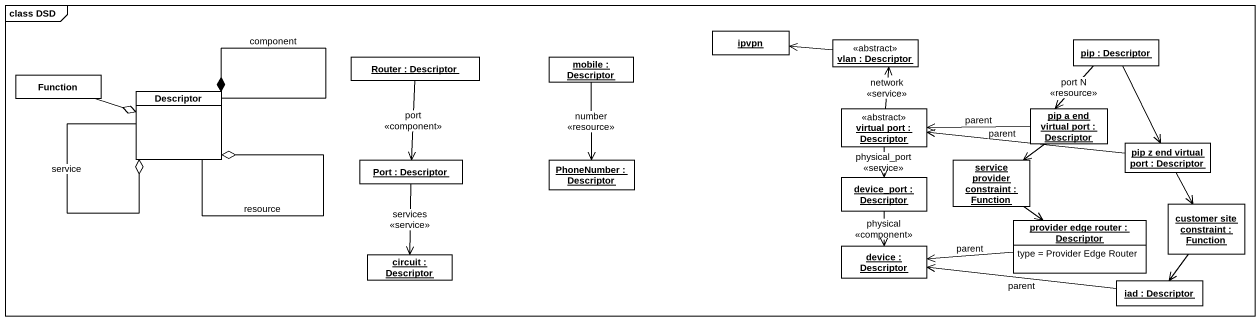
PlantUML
@startuml
mainframe class DSD
hide circle
hide empty members
object ipvpn
object "vlan : Descriptor" as vlan <<abstract>>
object "pip : Descriptor" as pip
class Function
object "Router : Descriptor" as Router
object "mobile : Descriptor" as mobile
class Descriptor
object "virtual port : Descriptor" as virtual_port <<abstract>>
object "pip a end virtual port : Descriptor" as pip_a_end_virtual_port
object "Port : Descriptor" as Port_
object "PhoneNumber : Descriptor" as PhoneNumber
object "service provider constraint : Function" as service_provider_constraint
object "pip z end virtual port : Descriptor" as pip_z_end_virtual_port
object "device_port : Descriptor" as device_port
object "provider edge router : Descriptor" as provider_edge_router {
  type = Provider Edge Router
}
object "customer site constraint : Function" as customer_site_constraint
object "circuit : Descriptor" as circuit
object "device : Descriptor" as device
object "iad : Descriptor" as iad
vlan -left-> ipvpn
pip --> pip_a_end_virtual_port : port N\n<<resource>>
pip --> pip_z_end_virtual_port
Function -right-o Descriptor
Router --> Port_ : port\n<<component>>
mobile --> PhoneNumber : number\n<<resource>>
Descriptor --o Descriptor : resource
Descriptor --* Descriptor : component
Descriptor --o Descriptor : service
virtual_port -up-> vlan : network\n<<service>>
virtual_port --> device_port : physical_port\n<<service>>
pip_a_end_virtual_port -left-> virtual_port : parent
pip_a_end_virtual_port --> service_provider_constraint
Port_ --> circuit : services\n<<service>>
service_provider_constraint --> provider_edge_router
pip_z_end_virtual_port -left-> virtual_port : parent
pip_z_end_virtual_port --> customer_site_constraint
device_port --> device : physical\n<<component>>
provider_edge_router -left-> device : parent
customer_site_constraint --> iad
iad -left-> device : parent
@enduml
